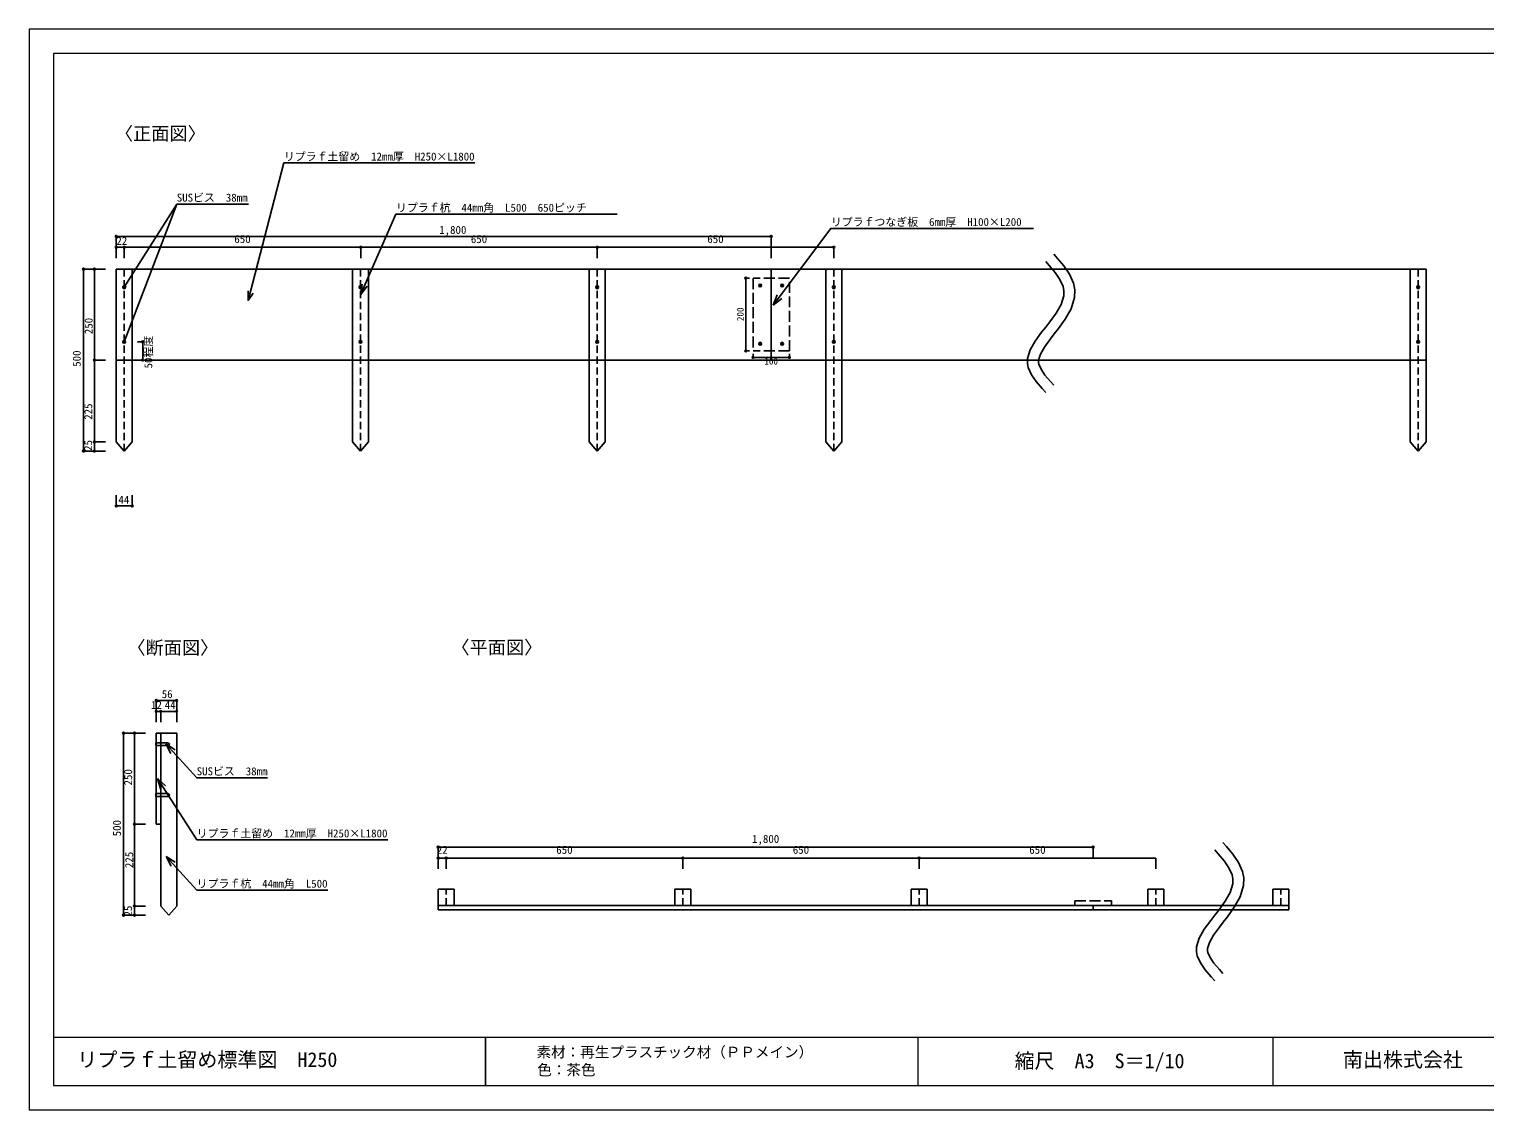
# Model space of a CAD drawing. Units: millimetres at full size, sheet at 1:10; some dimension numbers follow another scale. Extents: x -2100 to 4081, y -1485 to 1485.
# Drawn here: x -2100 to 1901, y -1485 to 1485 of the extents above; entities that cross this region are included whole.
import ezdxf
from ezdxf.enums import TextEntityAlignment as Align

# ---------------------------------------------------------------- set-up
doc = ezdxf.new("R2010")
doc.units = ezdxf.units.MM
doc.header["$LTSCALE"] = 10
doc.header["$PDMODE"] = 32
doc.header["$PDSIZE"] = 5
for name, pattern in [('DASHED2', [3, 2, -1]), ('DASHED3', [4, 3, -1]), ('DASHED_SPACED', [12, 6, -6])]:
    doc.linetypes.add(name, pattern=pattern)
doc.layers.add('0-0', color=7, linetype='Continuous', lineweight=18)
doc.layers.add('1-0', color=7, linetype='Continuous')
doc.styles.add('ＭＳ ゴシック', font='')
doc.styles.get('ＭＳ ゴシック').set_extended_font_data('MS Gothic')

msp = doc.modelspace()

# ---------------------------------------------------------------- linework, layer by layer
at = {"layer": '0-0'}
for p, q in [((-2033.33, -1285), (2033.33, -1285)), ((342.48, -1285), (342.48, -1418.33)), ((1318.41, -1285), (1318.41, -1418.33)), ((-2033.33, -1418.33), (2033.33, -1418.33))]:
    msp.add_line(p, q, dxfattribs=at)
msp.add_lwpolyline([(2100, 1485), (-2100, 1485), (-2100, -1485), (2100, -1485)], close=True, dxfattribs=at)
msp.add_lwpolyline([(2033.33, 1418.33), (-2033.33, 1418.33), (-2033.33, -1418.33)], dxfattribs=at)
at = {"layer": '1-0'}
for p, q in [((-1399.99, 1117.17), (-874.99, 1117.17)), ((-1838.46, 775.48), (-1694.28, 1004.26)), ((-1694.28, 1004.26), (-1838.46, 625.48)), ((-1694.28, 1004.26), (-1497.29, 1004.26)), ((-1189.28, 754.78), (-1091.75, 976.65)), ((-1091.75, 976.65), (-483.57, 976.65)), ((-1860.46, 825.48), (-1860.46, 350.48)), ((-1816.46, 825.48), (-1816.46, 625.48)), ((-1211.3, 825.48), (-1211.3, 350.48)), ((-1167.3, 825.48), (-1167.3, 350.48)), ((-560.46, 825.48), (-560.46, 350.48)), ((-516.46, 825.48), (-516.46, 350.48)), ((-60.46, 825.48), (-60.46, 575.48)), ((89.54, 825.48), (89.54, 625.48)), ((89.54, 825.48), (89.54, 350.48)), ((89.54, 825.48), (89.54, 350.48)), ((133.54, 825.48), (133.54, 350.48)), ((1695.54, 825.48), (1695.54, 625.48)), ((1695.54, 825.48), (1695.54, 625.48)), ((1695.54, 825.48), (1695.54, 350.48)), ((1739.54, 825.48), (1739.54, 350.48)), ((-1834.66, 775.48), (-1842.26, 775.48)), ((-1838.46, 775.48), (-1837.13, 782.04)), ((-1838.46, 779.28), (-1838.46, 771.68)), ((-1838.46, 775.48), (-1833.18, 779.05)), ((-1185.5, 775.48), (-1193.1, 775.48)), ((-1189.3, 779.28), (-1189.3, 771.68)), ((-1189.28, 754.78), (-1184.73, 784.44)), ((-1189.28, 754.78), (-1170.51, 778.19)), ((-534.66, 775.48), (-542.26, 775.48)), ((-538.46, 779.28), (-538.46, 771.68)), ((-86.66, 780.48), (-94.26, 780.48)), ((-90.46, 784.28), (-90.46, 776.68)), ((-26.66, 780.48), (-34.26, 780.48)), ((-30.46, 776.68), (-30.46, 784.28)), ((115.34, 775.48), (107.74, 775.48)), ((111.54, 779.28), (111.54, 771.68)), ((1721.33, 775.48), (1713.73, 775.48)), ((1717.53, 779.28), (1717.53, 771.68)), ((-1498.26, 739.45), (-1484.06, 759.76)), ((-55.15, 726.62), (-43.93, 754.45)), ((-55.15, 726.62), (-31.52, 745.11)), ((-1834.66, 625.48), (-1842.26, 625.48)), ((-1838.46, 625.48), (-1837.86, 631.24)), ((-1838.46, 625.48), (-1835.66, 629.63)), ((-1838.46, 629.28), (-1838.46, 621.68)), ((-1816.46, 625.48), (-1816.46, 350.48)), ((-1185.5, 625.48), (-1193.1, 625.48)), ((-1189.3, 629.28), (-1189.3, 621.68)), ((-534.66, 625.48), (-542.26, 625.48)), ((-538.46, 629.28), (-538.46, 621.68)), ((-94.26, 620.5), (-86.66, 620.5)), ((-90.46, 624.3), (-90.46, 616.7)), ((-34.26, 620.5), (-26.66, 620.5)), ((-30.46, 616.7), (-30.46, 624.3)), ((115.34, 625.48), (107.74, 625.48)), ((111.54, 629.28), (111.54, 621.68)), ((1721.36, 625.48), (1713.76, 625.48)), ((1717.56, 629.28), (1717.56, 621.68)), ((-1860.46, 575.48), (1739.54, 575.48)), ((-1860.46, 350.48), (-1838.46, 325.48)), ((-1816.46, 350.48), (-1838.46, 325.48)), ((-1211.3, 350.48), (-1189.3, 325.48)), ((-1167.3, 350.48), (-1189.3, 325.48)), ((-560.46, 350.48), (-538.46, 325.48)), ((-516.46, 350.48), (-538.46, 325.48)), ((89.54, 350.48), (111.54, 325.48)), ((133.54, 350.48), (111.54, 325.48)), ((1695.54, 350.48), (1717.54, 325.48)), ((1739.54, 350.48), (1717.54, 325.48)), ((-1751.42, -475.99), (-1751.42, -483.59)), ((-1751.42, -475.99), (-1750.42, -475.99)), ((-1750.42, -449.79), (-1694.42, -449.79)), ((-1750.42, -449.79), (-1750.42, -699.79)), ((-1738.42, -449.79), (-1738.42, -924.79)), ((-1724.2, -479.26), (-1639.42, -572.22)), ((-1724.2, -479.26), (-1698.94, -495.44)), ((-1724.2, -479.26), (-1710.41, -505.9)), ((-1694.42, -449.79), (-1694.42, -924.79)), ((-1751.42, -483.59), (-1750.42, -483.59)), ((-1747.56, -574.27), (-1639.42, -742.83)), ((-1747.56, -574.27), (-1725.38, -594.46)), ((-1747.56, -574.27), (-1738.45, -602.85)), ((-1639.42, -572.22), (-1444.42, -572.22)), ((-1751.42, -615.99), (-1751.42, -623.59)), ((-1751.42, -615.99), (-1750.42, -615.99)), ((-1751.42, -623.59), (-1750.42, -623.59)), ((-1750.42, -699.79), (-1738.42, -699.79)), ((-1639.42, -742.83), (-1114.42, -742.83)), ((-1723.37, -788.27), (-1639.42, -881)), ((-1723.37, -788.27), (-1698.17, -804.54)), ((-1723.37, -788.27), (-1709.68, -814.96)), ((-975.61, -878.92), (-931.61, -878.92)), ((-975.61, -922.92), (-975.61, -878.92)), ((-931.61, -878.92), (-931.61, -922.92)), ((-281.61, -878.92), (-281.61, -922.92)), ((324.39, -878.92), (368.39, -878.92)), ((324.39, -922.92), (324.39, -878.92)), ((368.39, -878.92), (368.39, -922.92)), ((974.39, -878.92), (1018.39, -878.92)), ((974.39, -922.92), (974.39, -878.92)), ((1018.39, -878.92), (1018.39, -922.92)), ((1318.39, -878.92), (1362.39, -878.92)), ((1318.39, -922.92), (1318.39, -878.92)), ((1362.39, -878.92), (1362.39, -922.92)), ((-1639.42, -881), (-1279.27, -881)), ((-1738.42, -924.79), (-1716.42, -949.79)), ((-1694.42, -924.79), (-1716.42, -949.79)), ((-975.61, -922.92), (824.39, -922.92)), ((-975.61, -922.92), (-975.61, -934.92)), ((-975.61, -934.92), (824.39, -934.92)), ((824.39, -922.92), (774.39, -922.92)), ((824.39, -922.92), (824.39, -934.92)), ((824.39, -922.92), (1362.39, -922.92)), ((824.39, -934.92), (1362.39, -934.92)), ((1362.39, -922.92), (1362.39, -934.92)), ((-845.33, -1285), (-845.33, -1418.33))]:
    msp.add_line(p, q, dxfattribs=at)
at = {"layer": '1-0', "color": 4}
for p, q in [((-1860.46, 915.48), (-60.46, 915.48)), ((-1860.46, 915.48), (-1860.46, 885.48)), ((-1838.46, 885.48), (-1860.46, 885.48)), ((-1860.46, 885.48), (-1860.46, 855.48)), ((-1838.46, 885.48), (-1838.46, 855.48)), ((-1838.46, 885.48), (-1838.46, 855.48)), ((-1838.46, 885.48), (-1188.46, 885.48)), ((-1838.46, 885.48), (-1838.46, 855.48)), ((-1188.46, 885.48), (-1188.46, 855.48)), ((-1188.46, 885.48), (-538.46, 885.48)), ((-538.46, 885.48), (-538.46, 855.48)), ((-538.46, 885.48), (111.54, 885.48)), ((-60.46, 915.48), (-60.46, 885.48)), ((-60.46, 885.48), (-60.46, 855.48)), ((-60.46, 885.48), (-60.46, 855.48)), ((111.54, 885.48), (111.54, 855.48)), ((-1950.46, 825.48), (-1920.46, 825.48)), ((-1950.46, 825.48), (-1950.46, 325.48)), ((-1920.46, 825.48), (-1890.46, 825.48)), ((-1920.46, 525.48), (-1920.46, 825.48)), ((-1920.46, 825.48), (-1890.46, 825.48)), ((-130.46, 800.48), (-120.46, 800.48)), ((-130.46, 800.48), (-130.46, 600.48)), ((-1787.69, 625.48), (-1802.18, 625.48)), ((-1787.69, 625.48), (-1787.69, 575.48)), ((-130.46, 600.48), (-120.46, 600.48)), ((-1920.46, 575.48), (-1890.46, 575.48)), ((-1787.69, 575.48), (-1802.18, 575.48)), ((-110.46, 582.82), (-110.46, 592.82)), ((-110.46, 582.82), (-10.46, 582.82)), ((-10.46, 582.82), (-10.46, 592.82)), ((-1920.46, 325.48), (-1920.46, 525.48)), ((-1950.46, 325.48), (-1920.46, 325.48)), ((-1920.46, 350.48), (-1890.46, 350.48)), ((-1920.46, 350.48), (-1920.46, 325.48)), ((-1920.46, 350.48), (-1890.46, 350.48)), ((-1920.46, 325.48), (-1890.46, 325.48)), ((-1860.46, 174.68), (-1860.46, 204.68)), ((-1816.46, 174.68), (-1816.46, 204.68)), ((-1860.46, 174.68), (-1816.46, 174.68)), ((-1750.42, -359.79), (-1694.42, -359.79)), ((-1750.42, -359.79), (-1750.42, -389.79)), ((-1694.42, -359.79), (-1694.42, -389.79)), ((-1750.42, -389.79), (-1738.42, -389.79)), ((-1750.42, -389.79), (-1750.42, -419.79)), ((-1738.42, -389.79), (-1738.42, -419.79)), ((-1738.42, -389.79), (-1694.42, -389.79)), ((-1694.42, -389.79), (-1694.42, -419.79)), ((-1840.42, -449.79), (-1840.42, -949.79)), ((-1810.42, -449.79), (-1810.42, -649.79)), ((-1810.42, -449.79), (-1780.42, -449.79)), ((-1810.42, -449.79), (-1780.42, -449.79)), ((-1810.42, -649.79), (-1810.42, -949.79)), ((-1810.42, -699.79), (-1780.42, -699.79)), ((-1810.42, -699.79), (-1780.42, -699.79)), ((-975.61, -762.92), (-975.61, -792.92)), ((-975.61, -762.92), (824.39, -762.92)), ((-975.61, -792.92), (-975.61, -822.92)), ((-975.61, -792.92), (-953.61, -792.92)), ((-953.61, -792.92), (-953.61, -822.92)), ((-953.61, -792.92), (-303.61, -792.92)), ((-953.61, -792.92), (-953.61, -822.92)), ((-303.61, -792.92), (346.39, -792.92)), ((-303.61, -792.92), (-303.61, -822.92)), ((346.39, -792.92), (996.39, -792.92)), ((346.39, -792.92), (346.39, -822.92)), ((824.39, -762.92), (824.39, -792.92)), ((996.39, -792.92), (996.39, -822.92)), ((-1840.42, -949.79), (-1810.42, -949.79)), ((-1810.42, -924.79), (-1780.42, -924.79)), ((-1810.42, -924.79), (-1810.42, -949.79)), ((-1810.42, -949.79), (-1780.42, -949.79))]:
    msp.add_line(p, q, dxfattribs=at)
at = {"layer": '1-0', "linetype": 'DASHED2'}
for p, q in [((-1838.46, 825.48), (-1838.46, 325.48)), ((-1189.3, 825.48), (-1189.3, 325.48)), ((-538.46, 825.48), (-538.46, 325.48)), ((-538.46, 825.48), (-538.46, 325.48)), ((111.54, 825.48), (111.54, 325.48)), ((1717.54, 825.48), (1717.54, 325.48)), ((-953.61, -922.92), (-953.61, -878.92)), ((-303.61, -922.92), (-303.61, -878.92)), ((346.39, -922.92), (346.39, -878.92)), ((996.39, -922.92), (996.39, -878.92)), ((1340.39, -922.92), (1340.39, -878.92))]:
    msp.add_line(p, q, dxfattribs=at)
at = {"layer": '1-0', "linetype": 'DASHED3'}
for p, q in [((-110.46, 800.48), (-110.46, 600.48)), ((-10.46, 800.48), (-110.46, 800.48)), ((-10.46, 600.48), (-10.46, 800.48)), ((-10.46, 600.48), (-110.46, 600.48)), ((774.39, -922.92), (774.39, -910.92)), ((774.39, -910.92), (874.39, -910.92)), ((874.39, -922.92), (874.39, -910.92))]:
    msp.add_line(p, q, dxfattribs=at)
at = {"layer": '1-0', "linetype": 'DASHED_SPACED'}
for p, q in [((-1751.42, -475.99), (-1718.42, -475.99)), ((-1718.42, -475.99), (-1713.42, -479.79)), ((-1713.42, -479.79), (-1718.42, -483.59)), ((-1751.42, -483.59), (-1718.42, -483.59)), ((-1751.42, -615.99), (-1718.42, -615.99)), ((-1751.42, -623.59), (-1718.42, -623.59))]:
    msp.add_line(p, q, dxfattribs=at)
at = {"layer": '1-0'}
for points in [[(-1399.99, 1117.17), (-1498.26, 739.45), (-1497.59, 765.86)], [(-55.15, 726.62), (103.43, 937.32), (660.32, 937.32)], [(693.92, 846.13), (703.78, 835.12), (719.77, 816.08), (732.99, 796.9), (741.66, 777.51), (743.92, 766.13), (743.57, 752.51), (736.24, 728.69), (722.54, 704.57), (704.95, 680.27), (693.92, 666.13), (682.9, 652), (665.3, 627.7), (651.61, 603.58), (644.28, 579.76), (643.92, 566.13), (646.19, 554.76), (654.86, 535.37), (668.08, 516.19), (684.07, 497.15), (693.92, 486.13)], [(716.28, 866.14), (726.45, 854.77), (743.66, 834.27), (759.25, 811.66), (770.43, 786.68), (774, 768.7), (773.45, 747.61), (763.95, 716.73), (747.81, 688.32), (728.93, 662.24), (717.58, 647.69), (706.89, 633.97), (690.57, 611.44), (679.32, 591.62), (674.16, 574.87), (674, 568.7), (674.95, 563.92), (681.13, 550.13), (691.97, 534.39), (706.74, 516.8), (716.28, 506.14)], [(-1860.46, 825.48), (-60.46, 825.48), (1739.54, 825.48), (1739.54, 625.48)], [(1180.81, -750.28), (1190.97, -761.65), (1208.18, -782.14), (1223.77, -804.75), (1234.95, -829.74), (1238.52, -847.72), (1237.97, -868.8), (1228.47, -899.69), (1212.34, -928.1), (1193.45, -954.17), (1182.1, -968.73), (1171.41, -982.44), (1155.1, -1004.97), (1143.84, -1024.8), (1138.69, -1041.55), (1138.52, -1047.72), (1139.47, -1052.49), (1145.65, -1066.29), (1156.49, -1082.02), (1171.26, -1099.61), (1180.81, -1110.28)], [(1158.45, -770.28), (1168.3, -781.3), (1184.29, -800.34), (1197.51, -819.52), (1206.18, -838.9), (1208.45, -850.28), (1208.09, -863.91), (1200.76, -887.73), (1187.07, -911.84), (1169.47, -936.15), (1158.45, -950.28), (1147.42, -964.42), (1129.83, -988.72), (1116.13, -1012.84), (1108.8, -1036.65), (1108.45, -1050.28), (1110.71, -1061.66), (1119.39, -1081.05), (1132.6, -1100.22), (1148.59, -1119.27), (1158.45, -1130.28)], [(-325.61, -922.92), (-325.61, -878.92), (-281.61, -878.92)]]:
    msp.add_lwpolyline(points, dxfattribs=at)
at = {"layer": '1-0', "color": 4}
msp.add_lwpolyline([(-1840.42, -449.79), (-1810.42, -449.79), (-1810.42, -649.79)], dxfattribs=at)
at = {"layer": '1-0', "linetype": 'DASHED_SPACED'}
msp.add_lwpolyline([(-1718.42, -615.99), (-1713.42, -619.79), (-1718.42, -623.59)], dxfattribs=at)
at = {"layer": '1-0'}
for centre in [(-1838.46, 775.48), (-1189.3, 775.48), (-538.46, 775.48), (-90.46, 780.48), (-30.46, 780.48), (111.54, 775.48), (1717.53, 775.48), (-1838.46, 625.48), (-1189.3, 625.48), (-538.46, 625.48), (-90.46, 620.5), (-30.46, 620.5), (111.54, 625.48), (1717.56, 625.48)]:
    msp.add_circle(centre, 3.8, dxfattribs=at)
at = {"layer": '1-0', "color": 4}
for p in [(-1860.46, 915.48), (-1860.46, 885.48), (-1838.46, 885.48), (-1188.46, 885.48), (-538.46, 885.48), (-60.46, 915.48), (111.54, 885.48), (-1950.46, 825.48), (-1920.46, 825.48), (-130.46, 800.48), (-1787.69, 625.48), (-130.46, 600.48), (-1920.46, 575.48), (-1787.69, 575.48), (-110.46, 582.82), (-10.46, 582.82), (-1950.46, 325.48), (-1920.46, 350.48), (-1920.46, 325.48), (-1860.46, 174.68), (-1816.46, 174.68), (-1750.42, -359.79), (-1694.42, -359.79), (-1750.42, -389.79), (-1738.42, -389.79), (-1694.42, -389.79), (-1840.42, -449.79), (-1810.42, -449.79), (-1810.42, -699.79), (-975.61, -762.92), (-975.61, -792.92), (-953.61, -792.92), (-303.61, -792.92), (346.39, -792.92), (824.39, -762.92), (-1840.42, -949.79), (-1810.42, -924.79), (-1810.42, -949.79)]:
    msp.add_point(p, dxfattribs=at)

# ---------------------------------------------------------------- texts
at = {"layer": '0-0', "style": 'ＭＳ ゴシック'}
for s, p in [('リプラｆ土留め標準図\u3000H250', (-1967.52, -1379.17)), ('縮尺\u3000A3\u3000S＝1/10', (608.5, -1382.66)), ('南出株式会社', (1510.87, -1379.17))]:
    msp.add_text(s, height=40.32, dxfattribs=at).set_placement(p, align=Align.BOTTOM_LEFT)
at = {"layer": '1-0', "style": 'ＭＳ ゴシック'}
for s, height, p in [('〈正面図〉', 36.66, (-1864.32, 1168.65)), ('リプラｆ土留め\u300012mm厚\u3000H250×L1800', 21.99, (-1399.99, 1117.17)), ('SUSビス\u300038mm', 21.99, (-1694.28, 1004.26)), ('リプラｆ杭\u300044mm角\u3000L500\u3000650ピッチ', 21.99, (-1091.75, 976.65)), ('リプラｆつなぎ板\u30006mm厚\u3000H100×L200', 21.99, (103.43, 937.32)), ('〈断面図〉', 36.66, (-1830.08, -244.12)), ('〈平面図〉', 36.66, (-939.46, -243.16)), ('SUSビス\u300038mm', 21.99, (-1639.42, -572.22)), ('リプラｆ土留め\u300012mm厚\u3000H250×L1800', 21.99, (-1639.42, -742.83)), ('リプラｆ杭\u300044mm角\u3000L500\u3000', 21.99, (-1639.42, -881)), ('素材：再生プラスチック材（ＰＰメイン）', 29.33, (-705.3, -1349.61)), ('色：茶色', 29.33, (-703.33, -1398.57))]:
    msp.add_text(s, height=height, dxfattribs=at).set_placement(p, align=Align.BOTTOM_LEFT)
at = {"layer": '1-0', "color": 4, "style": 'ＭＳ ゴシック'}
for s, height, p in [('1,800', 21.99, (-972.96, 915.57)), ('22', 21.99, (-1860.29, 885.46)), ('650', 21.99, (-1535.96, 890.48)), ('650', 21.99, (-885.96, 890.48)), ('650', 21.99, (-235.96, 890.48)), ('100', 18.33, (-79.21, 557.63)), ('44', 21.99, (-1854.62, 174)), ('56', 21.99, (-1735.5, -359.96)), ('12', 21.99, (-1765, -389.86)), ('44', 21.99, (-1727.25, -389.96)), ('22', 21.99, (-979.61, -787.92)), ('650', 21.99, (-651.11, -787.92)), ('1,800', 21.99, (-113.11, -757.92)), ('650', 21.99, (-1.11, -787.92)), ('650', 21.99, (648.89, -787.92))]:
    msp.add_text(s, height=height, dxfattribs=at).set_placement(p, align=Align.BOTTOM_LEFT)
for s, height, p in [('250', 21.99, (-1918.79, 646.62)), ('200', 18.33, (-130.68, 682.65)), ('50程度', 21.99, (-1754.84, 552.46)), ('500', 21.99, (-1951.61, 557.04)), ('225', 21.99, (-1919.8, 411.46)), ('25', 21.99, (-1920.35, 325.88)), ('250', 21.99, (-1810.26, -593.44)), ('500', 21.99, (-1841.25, -733.25)), ('225', 21.99, (-1807.37, -820.52)), ('25', 21.99, (-1810.46, -953.44))]:
    msp.add_text(s, height=height, rotation=90, dxfattribs=at).set_placement(p, align=Align.BOTTOM_LEFT)

doc.saveas('drawing.dxf')
